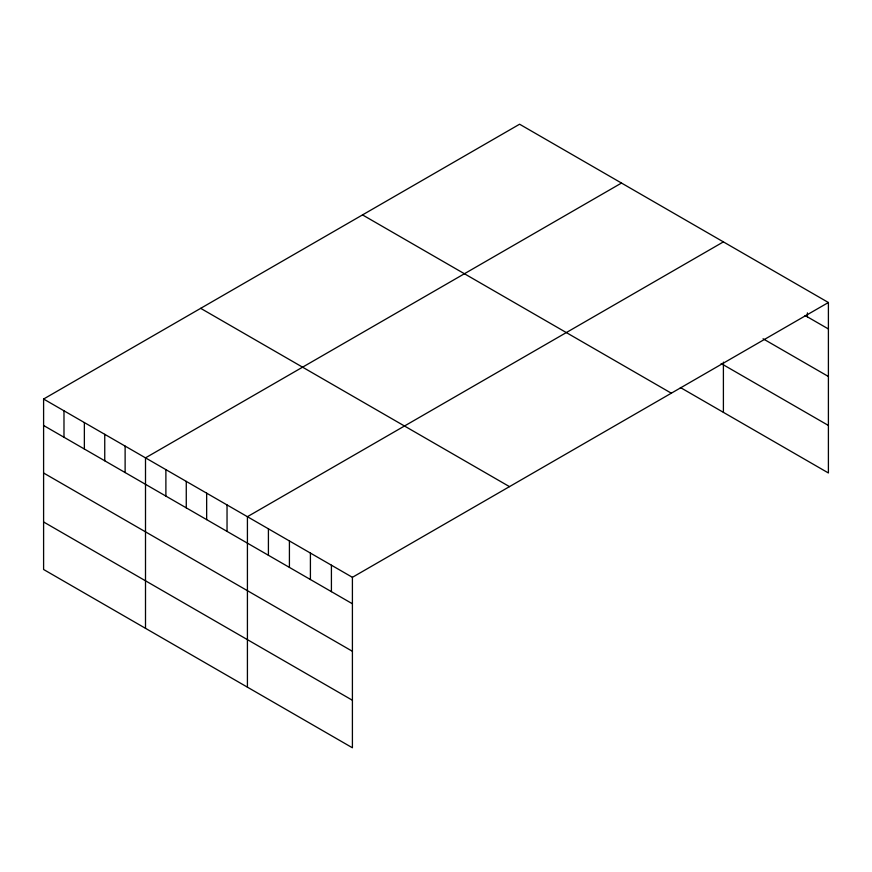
<?xml version="1.0" encoding="UTF-8"?>
<svg xmlns="http://www.w3.org/2000/svg" width="872" height="872" viewBox="0 0 872 872"><rect width="100%" height="100%" fill="white"/><g stroke="black" fill="none" stroke-linecap="round" stroke-linejoin="round"><path stroke-width="1.31" d="M828.4 302.508L352.408 577.318L352.408 747.784L43.6 569.492L43.6 399.027L519.592 124.216L828.4 302.508L828.4 472.973L680.378 387.517M621.496 183.055L145.504 457.855L145.504 628.331M723.4 241.882L247.419 516.693L247.419 687.169M805.063 315.5L828.4 328.962M763.065 338.772L828.4 376.486M721.144 363.526L828.4 425.449M362.512 214.904L671.32 393.196M200.68 308.339L509.488 486.631M43.6 399.027L352.408 577.318M43.6 425.482L352.408 603.773M43.6 473.006L352.408 651.297M43.6 521.968L352.408 700.26M807.396 312.874L807.396 316.841M723.4 362.12L723.4 412.358M331.415 565.187L331.415 591.652M310.41 553.066L310.41 579.531M289.417 540.945L289.417 567.399M268.413 528.813L268.413 555.279M227.036 504.932L227.036 531.386M206.653 493.16L206.653 519.625M186.27 481.388L186.27 507.853M165.887 469.627L165.887 496.092M125.121 446.093L125.121 472.548M104.749 434.321L104.749 460.787M84.366 422.56L84.366 449.015M63.983 410.788L63.983 437.254"/></g></svg>
